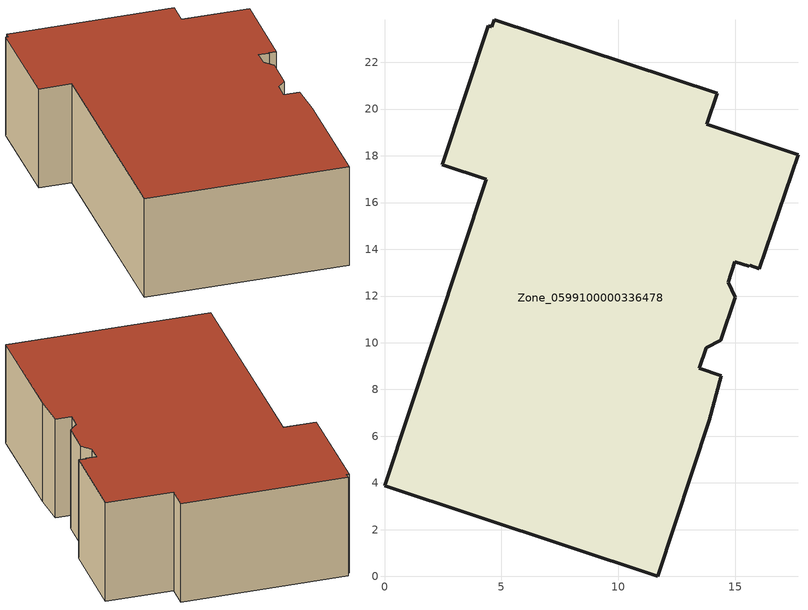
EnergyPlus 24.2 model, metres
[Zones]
Zone_0599100000336478
 floor ground (C_G): 15.02,11.95 14.4,10.1 13.77,9.79 13.46,8.9 14.4,8.58 13.91,6.68 11.69,0 0,3.88 4.36,17 2.46,17.62 4.43,23.56 4.59,23.52 4.69,23.83 14.24,20.68 13.79,19.35 17.7,18.05 16.04,13.17 15.63,13.32 15.62,13.27 14.99,13.47 14.71,12.59 z0
 wall outside (C_F): 17.7,18.05 13.79,19.35 14.24,20.68 4.69,23.83 4.59,23.52 4.43,23.56 2.46,17.62 4.36,17 0,3.88 11.69,0 13.91,6.68 14.4,8.58 13.46,8.9 13.77,9.79 14.4,10.1 15.02,11.95 14.71,12.59 14.99,13.47 15.62,13.27 15.63,13.32 16.04,13.17 17.7,18.05 z0:6.52
 roof outside (C_R): 4.69,23.83 4.59,23.52 4.43,23.56 2.46,17.62 4.36,17 0,3.88 11.69,0 13.91,6.68 14.4,8.58 13.46,8.9 13.77,9.79 14.4,10.1 15.02,11.95 14.71,12.59 14.99,13.47 15.62,13.27 15.63,13.32 16.04,13.17 17.7,18.05 13.79,19.35 14.24,20.68 z6.52
[BUILDING]
Pand.0599100000336478: North Axis=0; Terrain=City; Loads Convergence Tolerance Value=0.04; Temperature Convergence Tolerance Value=0.4; Solar Distribution=FullExterior; Maximum Number of Warmup Days=25; Minimum Number of Warmup Days=1
[Site:Location]
Rotterdam.The.Hague.AP_ZH_NLD Design_Conditions: Latitude=51.96; Longitude=4.45; Time Zone=1; Elevation=-4.5
[SITE:GROUNDTEMPERATURE:BUILDINGSURFACE]
18, 18, 18, 18, 18, 18, 18, 18, 18, 18, 18, 18
[MATERIAL] Thermal Absorptance=0.9; Solar Absorptance=0.7; Visible Absorptance=0.7
Name | Roughness | Thickness | Conductivity | Density | Specific Heat
G.D.1975-1991 | MediumSmooth | 0.15 | 0.288461 | 540 | 1210
F.D.1975-1991 | Rough | 0.3 | 0.230769 | 1920 | 840
R.D.1975-1991 | MediumRough | 0.2 | 0.153846 | 1500 | 1000
[CONSTRUCTION]
C_G: G.D.1975-1991
C_F: F.D.1975-1991
C_R: R.D.1975-1991
[ZONE]
Zone_0599100000336478: Type=1; Multiplier=1; Ceiling Height=Autocalculate; Volume=Autocalculate; Floor Area=autocalculate; Part of Total Floor Area=Yes
[ZONEINFILTRATION:DESIGNFLOWRATE]
Infil_Zone_0599100000336478: Zone or ZoneList or Space or SpaceList=Zone_0599100000336478; Schedule=AlwaysOn; Design Flow Rate Calculation Method=Flow/Area; Flow Rate per Floor Area=0.0042; Constant Term Coefficient=1; Temperature Term Coefficient=0; Velocity Term Coefficient=0; Velocity Squared Term Coefficient=0
[HVACTEMPLATE:ZONE:IDEALLOADSAIRSYSTEM]
Zone_0599100000336478: Maximum Heating Supply Air Temperature=50; Minimum Cooling Supply Air Temperature=13; Maximum Heating Supply Air Humidity Ratio=0.0156; Minimum Cooling Supply Air Humidity Ratio=0.0077; Heating Limit=NoLimit; Cooling Limit=NoLimit; Dehumidification Control Type=ConstantSensibleHeatRatio; Cooling Sensible Heat Ratio=0.7; Dehumidification Setpoint=60; Humidification Control Type=None; Humidification Setpoint=30; Outdoor Air Method=None; Outdoor Air Flow Rate per Person=0.00944; Outdoor Air Flow Rate per Zone Floor Area=0; Outdoor Air Flow Rate per Zone=0; Demand Controlled Ventilation Type=None; Outdoor Air Economizer Type=NoEconomizer; Heat Recovery Type=None; Sensible Heat Recovery Effectiveness=0.7; Latent Heat Recovery Effectiveness=0.65
[ZONECONTROL:THERMOSTAT]
ThermostatControl_Zone_0599100000336478: Zone or ZoneList=Zone_0599100000336478; Control Type Schedule=DualSetpointControlType; Control 1=Thermostat_Zone_0599100000336478; Temperature Difference Between Cutout And Setpoint=0
[THERMOSTATSETPOINT:DUALSETPOINT]
Thermostat_Zone_0599100000336478: Heating Setpoint Temperature Schedule=HeatingSetpoint_Zone_0599100000336478; Cooling Setpoint Temperature Schedule=CoolingSetpoint_Zone_0599100000336478
[SCHEDULE:COMPACT]
HeatingSetpoint_Zone_0599100000336478: Through: 12/31, For: AllDays, Until: 24:00, 21
CoolingSetpoint_Zone_0599100000336478: Through: 12/31, For: AllDays, Until: 24:00, 24
DualSetpointControlType: Through: 12/31, For: AllDays, Until: 24:00, 4
AlwaysOn: Through: 12/31, For: AllDays, Until: 24:00, 1
